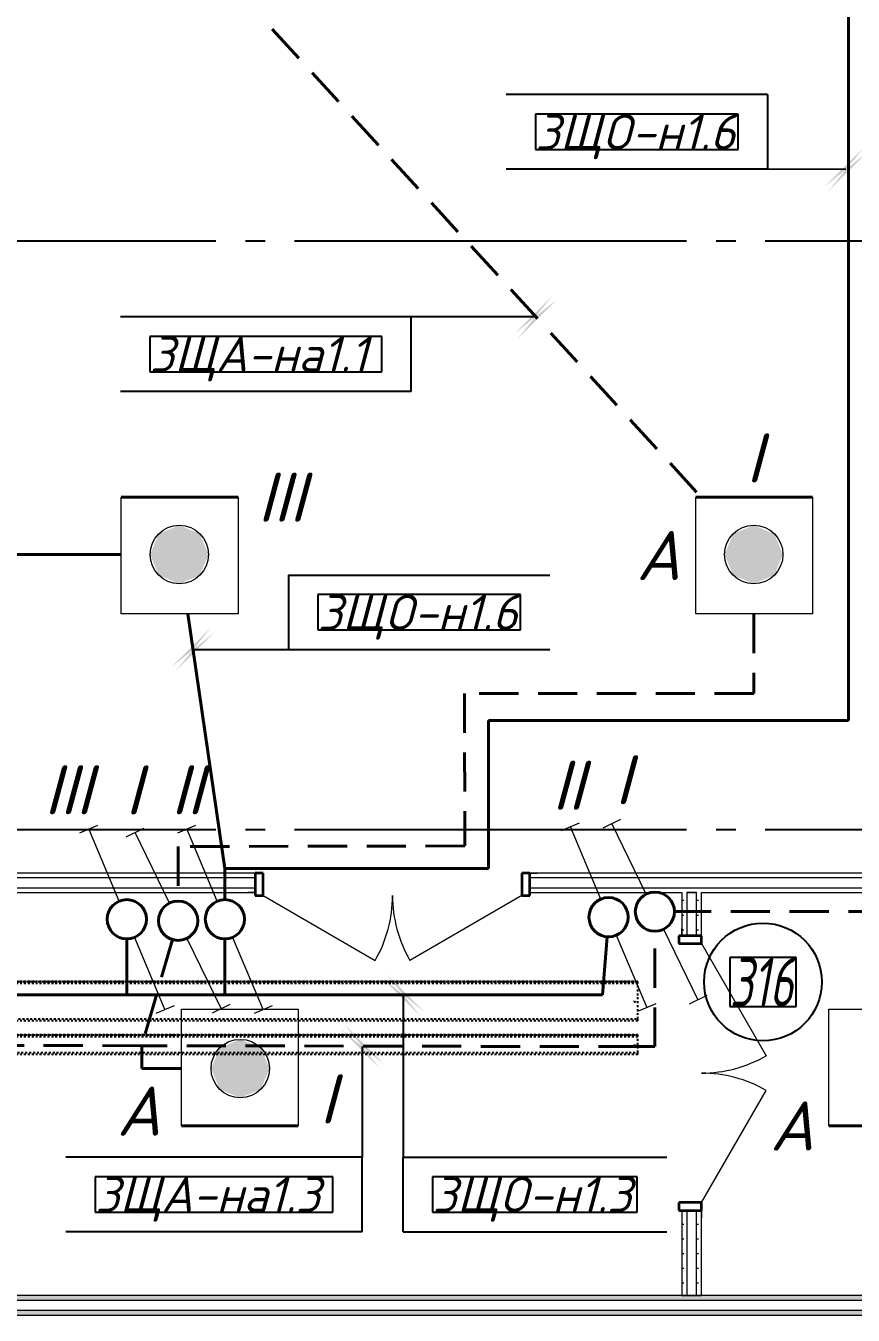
# Model space of a CAD drawing. Header units: millimetres. Extents: x 0 to 1286, y 0 to 420.
# Drawn here: x 464.5 to 506.7, y 254.9 to 320.6 of the extents above; entities that cross this region are included whole.
import ezdxf

# ---------------------------------------------------------------- set-up
doc = ezdxf.new("R2010")
doc.units = ezdxf.units.MM
doc.linetypes.add('JIS_02_2.0', pattern=[3, 2, -1])
doc.linetypes.add('ГОСТ 2.303 5', pattern=[24, 20, -1.5, 1, -1.5])
for name, color, linetype in [('Viewport1ForCustomObjects_0', 7, 'Continuous'), ('Viewport2ForCustomObjects_0', 7, 'Continuous'), ('Номер помещения', 7, 'Continuous'), ('СПКБ-0000-000-АР#003$0$Двери ArchiCAD', 7, 'Continuous'), ('СПКБ-0000-000-АР#003$0$Стены', 7, 'Continuous'), ('Строительные оси', 7, 'Continuous'), ('ЭМ_ЛОТКИ', 3, 'JIS_02_2.0'), ('ЭО_АВАРИЙНОЕ ОСВЕЩЕНИЕ', 7, 'Continuous'), ('ЭО_РАБОЧЕЕ ОСВЕЩЕНИЕ', 7, 'Continuous')]:
    doc.layers.add(name, color=color, linetype=linetype)
for name, color, linetype, lineweight, true_color in [('СПКБ-0000-000-АР#003$0$Двери ArchiCAD_Ном._пера__161', 7, 'Continuous', 13, 0xe11606), ('СПКБ-0000-000-АР#003$0$Двери ArchiCAD_Ном._пера__23', 7, 'Continuous', 35, 0xff6600), ('СПКБ-0000-000-АР#003$0$Двери ArchiCAD_Ном._пера__3', 7, 'Continuous', 18, 0xff6600), ('СПКБ-0000-000-АР#003$0$Стены_Ном._пера__161', 7, 'Continuous', 13, 0xe11606)]:
    doc.layers.add(name, color=color, linetype=linetype, lineweight=lineweight, true_color=true_color)
doc.styles.add('2.5', font='isocpeui.ttf')
doc.styles.add('CustomTextStyle117', font='isocpeui.ttf', dxfattribs={"width": 0.987755, "height": 1.8})
doc.styles.add('CustomTextStyle21', font='isocpeui.ttf', dxfattribs={"width": 0.670915, "height": 2.5})
doc.styles.add('CustomTextStyle70', font='isocpeui.ttf', dxfattribs={"width": 0.987755, "height": 1.8})
doc.styles.add('CustomTextStyle78', font='isocpeui.ttf', dxfattribs={"width": 0.987755, "height": 1.8})
doc.styles.add('CustomTextStyle93', font='isocpeui.ttf', dxfattribs={"width": 0.987755, "height": 1.8})
doc.styles.add('CustomTextStyle94', font='isocpeui.ttf', dxfattribs={"width": 0.987755, "height": 1.8})
pattern_1 = [(0, (0, 0), (0, 75), [0, -75])]

# ---------------------------------------------------------------- blocks, each defined once
blk = doc.blocks.new('*U565')
at = {"color": 0, "linetype": 'ByBlock', "lineweight": -2}
for p, q in [((-101, 0), (-101, -29.5)), ((-101, 0), (-100.2, 0)), ((-100.2, 0), (-100.2, -29.5)), ((-100.2, 0), (-98.7, 0)), ((-98.7, 0), (98.7, 0)), ((98.7, 0), (100.2, 0)), ((100.2, 0), (100.2, -29.5)), ((100.2, 0), (101, 0)), ((101, 0), (101, -29.5)), ((-100, -31), (-100, -4448.5)), ((-90, -31), (-100, -31)), ((-100, -4448.5), (-100, -31)), ((-90, -4448.5), (-90, -31)), ((90, -31), (90, -4448.5)), ((100, -31), (90, -31)), ((100, -4448.5), (100, -31)), ((100, -4448.5), (100, -31)), ((-90, -4448.5), (-100, -4448.5)), ((90, -4448.5), (-90, -4448.5)), ((100, -4448.5), (90, -4448.5))]:
    blk.add_line(p, q, dxfattribs=at)
for centre in [(0, -15), (0, -4433.5)]:
    blk.add_circle(centre, 3.5, dxfattribs=at)
for centre, radius, start, end in [((-99.8, -29.5), 1.21, 180.00001, 247.38013), ((-100.4, -31), 0.413, 0, 67.38013), ((-99.8, -29.5), 0.413, 180.00004, 247.38013), ((-100.4, -31), 1.21, 0, 67.38013), ((100.4, -31), 1.21, 112.61987, 180), ((99.8, -29.5), 0.413, 292.61987, 359.99996), ((100.4, -31), 0.413, 112.61987, 180), ((99.8, -29.5), 1.21, 292.61987, 359.99999)]:
    blk.add_arc(centre, radius, start, end, dxfattribs=at)
blk = doc.blocks.new('*U566')
at = {"color": 0, "linetype": 'ByBlock', "lineweight": -2}
for p, q in [((-50.7, 0), (-50.7, -29.5)), ((-50.7, 0), (-50, 0)), ((-50, 0), (-50, -29.5)), ((-50, 0), (-48.5, 0)), ((-48.5, 0), (48.5, 0)), ((48.5, 0), (50, 0)), ((50, 0), (50, -29.5)), ((50, 0), (50.7, 0)), ((50.7, 0), (50.7, -29.5)), ((-50, -31), (-50, -5514.3)), ((-40, -31), (-50, -31)), ((-50, -5514.3), (-50, -31)), ((-40, -5514.3), (-40, -31)), ((40, -31), (40, -5514.3)), ((50, -31), (40, -31)), ((50, -5514.3), (50, -31)), ((50, -5514.3), (50, -31)), ((-40, -5514.3), (-50, -5514.3)), ((40, -5514.3), (-40, -5514.3)), ((50, -5514.3), (40, -5514.3))]:
    blk.add_line(p, q, dxfattribs=at)
for centre in [(0, -15), (0, -5499.3)]:
    blk.add_circle(centre, 3.5, dxfattribs=at)
for centre, radius, start, end in [((-49.4, -29.5), 1.33, 180.00001, 230.03378), ((-50.6, -31), 0.629, 0, 50.03378), ((-49.4, -29.5), 0.629, 180.00001, 230.03378), ((-50.6, -31), 1.33, 0, 50.03378), ((50.6, -31), 1.33, 129.96622, 180), ((49.4, -29.5), 0.629, 309.96622, 359.99999), ((50.6, -31), 0.629, 129.96622, 180), ((49.4, -29.5), 1.33, 309.96622, 359.99999)]:
    blk.add_arc(centre, radius, start, end, dxfattribs=at)
blk = doc.blocks.new('*E601')
at = {"layer": 'Номер помещения', "color": 7, "linetype": 'Continuous', "true_color": 0xffffff}
for p, q in [((166.01, 152.361), (162.635, 152.361)), ((162.635, 152.361), (162.635, 149.861)), ((166.01, 149.861), (166.01, 152.361)), ((162.635, 149.861), (166.01, 149.861)), ((162.635, 149.861), (162.635, 149.861))]:
    blk.add_line(p, q, dxfattribs=at)
at = {"layer": 'Номер помещения', "color": 6, "linetype": 'Continuous'}
blk.add_circle((164.322, 151.111), 3, dxfattribs=at)
at = {"layer": 'Строительные оси', "color": 3, "linetype": 'ГОСТ 2.303 5', "lineweight": 25}
for p, q in [((280.431, 188.857), (-283.569, 188.857)), ((280.431, 158.857), (-283.569, 158.857))]:
    blk.add_line(p, q, dxfattribs=at)
at = {"layer": 'ЭО_АВАРИЙНОЕ ОСВЕЩЕНИЕ', "color": 1, "linetype": 'JIS_02_2.0', "lineweight": 40}
for p, q in [((137.276, 201.866), (161.169, 175.816)), ((163.852, 169.866), (163.852, 165.811)), ((163.852, 165.811), (149.1, 165.811)), ((149.1, 165.811), (149.119, 158.039)), ((149.119, 158.039), (134.501, 158.014)), ((134.501, 158.014), (134.501, 155.229)), ((170.676, 154.692), (159.812, 154.692)), ((134.221, 153.269), (132.645, 147.862)), ((158.812, 147.814), (158.812, 153.692)), ((132.645, 147.862), (106.399, 147.912)), ((132.645, 147.862), (132.643, 146.696)), ((157.939, 147.814), (132.645, 147.862)), ((157.939, 147.814), (158.812, 147.814)), ((132.643, 146.696), (134.677, 146.696))]:
    blk.add_line(p, q, dxfattribs=at)
at = {"layer": 'ЭО_АВАРИЙНОЕ ОСВЕЩЕНИЕ', "color": 1, "lineweight": 40}
for p, q in [((160.894, 175.816), (166.844, 175.816)), ((140.627, 143.771), (134.677, 143.771)), ((173.634, 143.771), (167.684, 143.771))]:
    blk.add_line(p, q, dxfattribs=at)
at = {"layer": 'ЭО_АВАРИЙНОЕ ОСВЕЩЕНИЕ', "color": 7, "lineweight": 0}
for p, q in [((160.894, 169.866), (160.894, 175.816)), ((166.844, 175.816), (166.844, 169.866)), ((166.844, 169.866), (160.894, 169.866)), ((156.17, 158.966), (157.068, 159.405)), ((158.374, 155.591), (156.619, 159.185)), ((131.858, 158.503), (132.757, 158.942)), ((134.063, 155.128), (132.308, 158.722)), ((159.251, 153.793), (161.006, 150.199)), ((134.94, 153.331), (136.695, 149.736)), ((137.144, 149.955), (136.245, 149.517)), ((161.455, 150.418), (160.556, 149.979)), ((134.677, 149.721), (140.627, 149.721)), ((134.677, 143.771), (134.677, 149.721)), ((140.627, 149.721), (140.627, 143.771)), ((167.684, 149.721), (173.634, 149.721)), ((167.684, 143.771), (167.684, 149.721))]:
    blk.add_line(p, q, dxfattribs=at)
for centre in [(163.852, 172.891), (137.669, 146.696)]:
    blk.add_circle(centre, 1.488, dxfattribs=at)
at = {"layer": 'ЭО_АВАРИЙНОЕ ОСВЕЩЕНИЕ', "color": 1, "lineweight": 40}
for centre in [(134.501, 154.229), (158.812, 154.692)]:
    blk.add_circle(centre, 1, dxfattribs=at)
at = {"layer": 'ЭО_АВАРИЙНОЕ ОСВЕЩЕНИЕ', "color": 1, "lineweight": 0}
for points in [[(163.852, 174.378), (162.8, 173.943), (164.903, 173.943)], [(162.8, 173.943), (162.364, 172.891), (165.339, 172.891)], [(162.8, 173.943), (164.903, 173.943), (165.339, 172.891)], [(162.364, 172.891), (162.8, 171.839), (164.903, 171.839)], [(162.364, 172.891), (165.339, 172.891), (164.903, 171.839)], [(162.8, 171.839), (164.903, 171.839), (163.852, 171.403)], [(137.669, 148.183), (136.618, 147.748), (138.721, 147.748)], [(136.618, 147.748), (136.182, 146.696), (139.157, 146.696)], [(136.618, 147.748), (138.721, 147.748), (139.157, 146.696)], [(136.182, 146.696), (136.618, 145.644), (138.721, 145.644)], [(136.182, 146.696), (139.157, 146.696), (138.721, 145.644)], [(136.618, 145.644), (138.721, 145.644), (137.669, 145.208)]]:
    blk.add_solid(points, dxfattribs=at)
at = {"layer": 'ЭО_РАБОЧЕЕ ОСВЕЩЕНИЕ', "color": 5, "lineweight": 40}
for p, q in [((168.675, 204.891), (168.675, 164.429)), ((131.605, 175.816), (137.555, 175.816)), ((108.143, 172.891), (131.605, 172.891)), ((136.882, 156.891), (135.001, 169.866)), ((168.675, 164.429), (150.331, 164.429)), ((150.331, 164.429), (150.331, 156.893)), ((150.331, 156.893), (136.882, 156.891)), ((136.882, 156.891), (136.884, 155.304)), ((131.886, 150.459), (131.886, 153.304)), ((136.886, 150.459), (136.886, 153.304)), ((156.143, 150.459), (156.371, 153.413)), ((113.081, 150.459), (131.886, 150.459)), ((131.886, 150.459), (136.886, 150.459)), ((136.886, 150.459), (156.143, 150.459))]:
    blk.add_line(p, q, dxfattribs=at)
at = {"layer": 'ЭО_РАБОЧЕЕ ОСВЕЩЕНИЕ', "color": 7, "lineweight": 0}
for p, q in [((131.605, 169.866), (131.605, 175.816)), ((137.555, 175.816), (137.555, 169.866)), ((137.555, 169.866), (131.605, 169.866)), ((129.481, 158.716), (130.402, 159.104)), ((134.481, 158.716), (135.402, 159.104)), ((154.043, 158.822), (154.964, 159.211)), ((156.059, 155.332), (154.503, 159.017)), ((131.497, 155.225), (129.942, 158.91)), ((136.497, 155.225), (134.942, 158.91)), ((132.275, 153.382), (133.83, 149.697)), ((137.275, 153.382), (138.83, 149.697)), ((156.837, 153.489), (158.392, 149.804)), ((134.291, 149.892), (133.37, 149.503)), ((139.291, 149.892), (138.37, 149.503)), ((158.853, 149.998), (157.931, 149.609))]:
    blk.add_line(p, q, dxfattribs=at)
blk.add_circle((134.563, 172.891), 1.488, dxfattribs=at)
at = {"layer": 'ЭО_РАБОЧЕЕ ОСВЕЩЕНИЕ', "color": 5, "lineweight": 40}
for centre in [(131.886, 154.304), (136.886, 154.304), (156.448, 154.41)]:
    blk.add_circle(centre, 1, dxfattribs=at)
at = {"layer": 'ЭО_РАБОЧЕЕ ОСВЕЩЕНИЕ', "color": 5, "lineweight": 0}
for points in [[(134.563, 174.378), (133.511, 173.943), (135.615, 173.943)], [(133.511, 173.943), (133.076, 172.891), (136.051, 172.891)], [(133.511, 173.943), (135.615, 173.943), (136.051, 172.891)], [(133.076, 172.891), (133.511, 171.839), (135.615, 171.839)], [(133.076, 172.891), (136.051, 172.891), (135.615, 171.839)], [(133.511, 171.839), (135.615, 171.839), (134.563, 171.403)]]:
    blk.add_solid(points, dxfattribs=at)
at = {"layer": 'Номер помещения', "linetype": 'Continuous', "style": 'CustomTextStyle21', "width": 0.670915}
blk.add_text('316', height=2.5, dxfattribs=at).set_placement((162.635, 149.861))
blk = doc.blocks.new('СПКБ-0000-000-АР#003$0$Двупольная Дверь 19_4')
at = {"layer": 'СПКБ-0000-000-АР#003$0$Двери ArchiCAD_Ном._пера__161', "color": 12, "linetype": 'Continuous', "lineweight": 13, "true_color": 0xe11606}
for p, q in [((-700, -15), (-737, -15)), ((-700, -40), (-700, -15)), ((-700, -90), (-700, -40)), ((700, -40), (700, -15)), ((700, -15), (737, -15)), ((700, -90), (700, -40)), ((-700, -115), (-737, -115)), ((-700, -115), (-700, -90)), ((700, -115), (700, -90)), ((700, -115), (737, -115))]:
    blk.add_line(p, q, dxfattribs=at)
at = {"layer": 'СПКБ-0000-000-АР#003$0$Двери ArchiCAD_Ном._пера__23', "color": 30, "linetype": 'Continuous', "lineweight": 35, "true_color": 0xff6600}
for p, q in [((-660, 0), (-700, 0)), ((-700, 0), (-700, -115)), ((-660, -115), (-660, 0)), ((700, 0), (660, 0)), ((660, 0), (660, -115)), ((700, -115), (700, 0)), ((-700, -115), (-660, -115)), ((660, -115), (700, -115))]:
    blk.add_line(p, q, dxfattribs=at)
at = {"layer": 'СПКБ-0000-000-АР#003$0$Двери ArchiCAD_Ном._пера__3', "color": 30, "linetype": 'Continuous', "lineweight": 18, "true_color": 0xff6600}
for p, q in [((-660, 0), (-88.4, 330)), ((660, 0), (88.4, 330))]:
    blk.add_line(p, q, dxfattribs=at)
for centre, start, end in [((-660, 0), 0, 30), ((660, 0), 150, 180)]:
    blk.add_arc(centre, 660, start, end, dxfattribs=at)
blk = doc.blocks.new('СПКБ-0000-000-АР#003$0$Стена_30', base_point=(12571.8, 15566.1))
at = {"layer": 'СПКБ-0000-000-АР#003$0$Стены_Ном._пера__161', "linetype": 'Continuous', "lineweight": 13, "true_color": 0xe11606}
h = blk.add_hatch(dxfattribs=at)
h.set_pattern_fill('ГИПС', color=12, style=0, pattern_type=2)
h.set_pattern_definition(pattern_1)
h.paths.add_polyline_path([(13843.2, 15666.1), (12571.8, 15666.1), (12571.8, 15641.1), (13843.2, 15641.1)])
h = blk.add_hatch(dxfattribs=at)
h.set_pattern_fill('ГИПС', color=12, style=0, pattern_type=2)
h.set_pattern_definition(pattern_1)
h.paths.add_polyline_path([(17018.3, 15666.1), (15243.2, 15666.1), (15243.2, 15641.1), (17018.3, 15641.1)])
h = blk.add_hatch(dxfattribs=at)
h.set_pattern_fill('ГИПС', color=12, style=0, pattern_type=2)
h.set_pattern_definition(pattern_1)
h.paths.add_polyline_path([(12571.8, 15566.1), (13843.2, 15566.1), (13843.2, 15591.1), (12571.8, 15591.1)])
h = blk.add_hatch(dxfattribs=at)
h.set_pattern_fill('ГИПС', color=12, style=0, pattern_type=2)
h.set_pattern_definition(pattern_1)
h.paths.add_polyline_path([(15243.2, 15591.1), (15243.2, 15566.1), (17018.3, 15566.1), (17018.3, 15591.1)])
at = {"layer": 'СПКБ-0000-000-АР#003$0$Стены_Ном._пера__161', "color": 12, "linetype": 'Continuous', "lineweight": 13, "true_color": 0xe11606}
for p, q in [((13843.2, 15641.1), (12571.8, 15641.1)), ((13843.2, 15666.1), (13806.2, 15666.1)), ((13843.2, 15666.1), (13843.2, 15641.1)), ((13843.2, 15641.1), (13843.2, 15591.1)), ((15243.2, 15666.1), (15280.2, 15666.1)), ((15243.2, 15666.1), (15243.2, 15641.1)), ((17018.3, 15641.1), (15243.2, 15641.1)), ((15243.2, 15641.1), (15243.2, 15591.1)), ((12571.8, 15591.1), (13843.2, 15591.1)), ((13843.2, 15591.1), (13843.2, 15566.1)), ((15243.2, 15591.1), (17018.3, 15591.1)), ((15243.2, 15591.1), (15243.2, 15566.1)), ((13843.2, 15566.1), (13806.2, 15566.1)), ((15243.2, 15566.1), (15280.2, 15566.1))]:
    blk.add_line(p, q, dxfattribs=at)
at = {"layer": 'СПКБ-0000-000-АР#003$0$Стены_Ном._пера__161', "color": 12, "linetype": 'Continuous', "lineweight": 13, "true_color": 0xe11606, "flags": 128}
for points in [[(13843.2, 15666.1), (12571.8, 15666.1)], [(12571.8, 15666.1), (12571.8, 15566.1)], [(17018.3, 15666.1), (15243.2, 15666.1)], [(17018.3, 15566.1), (17018.3, 15666.1)], [(12571.8, 15566.1), (13843.2, 15566.1)], [(15243.2, 15566.1), (16018.6, 15566.1)], [(16043.6, 15566.1), (16093.6, 15566.1)], [(16118.6, 15566.1), (17018.3, 15566.1)]]:
    blk.add_lwpolyline(points, dxfattribs=at)
at = {"layer": 'СПКБ-0000-000-АР#003$0$Двери ArchiCAD', "color": 21, "linetype": 'Continuous', "lineweight": 18, "true_color": 0xff9955, "zscale": 1000, "rotation": 180}
blk.add_blockref('СПКБ-0000-000-АР#003$0$Двупольная Дверь 19_4', (14543.2, 15551.1), dxfattribs=at)
blk = doc.blocks.new('СПКБ-0000-000-АР#003$0$Двупольная Дверь 19_3')
at = {"layer": 'СПКБ-0000-000-АР#003$0$Двери ArchiCAD_Ном._пера__161', "color": 12, "linetype": 'Continuous', "lineweight": 13, "true_color": 0xe11606}
for p, q in [((-700, 0), (-737, 0)), ((-700, 0), (-700, -25)), ((700, 0), (700, -25)), ((700, 0), (737, 0)), ((-700, -25), (-700, -75)), ((700, -25), (700, -75)), ((-700, -100), (-737, -100)), ((-700, -75), (-700, -100)), ((700, -75), (700, -100)), ((700, -100), (737, -100))]:
    blk.add_line(p, q, dxfattribs=at)
at = {"layer": 'СПКБ-0000-000-АР#003$0$Двери ArchiCAD_Ном._пера__23', "color": 30, "linetype": 'Continuous', "lineweight": 35, "true_color": 0xff6600}
for p, q in [((-660, 0), (-700, 0)), ((-700, 0), (-700, -115)), ((-660, -115), (-660, 0)), ((700, 0), (660, 0)), ((660, 0), (660, -115)), ((700, -115), (700, 0)), ((-700, -115), (-660, -115)), ((660, -115), (700, -115))]:
    blk.add_line(p, q, dxfattribs=at)
at = {"layer": 'СПКБ-0000-000-АР#003$0$Двери ArchiCAD_Ном._пера__3', "color": 30, "linetype": 'Continuous', "lineweight": 18, "true_color": 0xff6600}
for p, q in [((-660, 0), (-88.4, 330)), ((660, 0), (88.4, 330))]:
    blk.add_line(p, q, dxfattribs=at)
for centre, start, end in [((-660, 0), 0, 30), ((660, 0), 150, 180)]:
    blk.add_arc(centre, 660, start, end, dxfattribs=at)
blk = doc.blocks.new('СПКБ-0000-000-АР#003$0$Стена_33', base_point=(16118.6, 13512.8))
at = {"layer": 'СПКБ-0000-000-АР#003$0$Стены_Ном._пера__161', "linetype": 'Continuous', "lineweight": 13, "true_color": 0xe11606}
h = blk.add_hatch(dxfattribs=at)
h.set_pattern_fill('ГИПС', color=12, style=0, pattern_type=2)
h.set_pattern_definition(pattern_1)
h.paths.add_polyline_path([(16043.6, 15566.1), (16018.6, 15566.1), (16018.6, 15346.6), (16043.6, 15346.6)])
h = blk.add_hatch(dxfattribs=at)
h.set_pattern_fill('ГИПС', color=12, style=0, pattern_type=2)
h.set_pattern_definition(pattern_1)
h.paths.add_polyline_path([(16093.6, 15566.1), (16093.6, 15346.6), (16118.6, 15346.6), (16118.6, 15566.1)])
h = blk.add_hatch(dxfattribs=at)
h.set_pattern_fill('ГИПС', color=12, style=0, pattern_type=2)
h.set_pattern_definition(pattern_1)
h.paths.add_polyline_path([(16018.6, 13512.8), (16043.6, 13512.8), (16043.6, 13946.6), (16018.6, 13946.6)])
h = blk.add_hatch(dxfattribs=at)
h.set_pattern_fill('ГИПС', color=12, style=0, pattern_type=2)
h.set_pattern_definition(pattern_1)
h.paths.add_polyline_path([(16093.6, 13946.6), (16093.6, 13512.8), (16118.6, 13512.8), (16118.6, 13946.6)])
at = {"layer": 'СПКБ-0000-000-АР#003$0$Стены_Ном._пера__161', "color": 12, "linetype": 'Continuous', "lineweight": 13, "true_color": 0xe11606}
for p, q in [((16043.6, 15566.1), (16043.6, 15346.6)), ((16093.6, 15346.6), (16093.6, 15566.1)), ((16018.6, 15346.6), (16018.6, 15383.6)), ((16118.6, 15346.6), (16118.6, 15383.6)), ((16043.6, 15346.6), (16018.6, 15346.6)), ((16093.6, 15346.6), (16043.6, 15346.6)), ((16118.6, 15346.6), (16093.6, 15346.6)), ((16018.6, 13946.6), (16018.6, 13909.6)), ((16043.6, 13946.6), (16018.6, 13946.6)), ((16043.6, 13946.6), (16043.6, 13512.8)), ((16093.6, 13946.6), (16043.6, 13946.6)), ((16093.6, 13512.8), (16093.6, 13946.6)), ((16118.6, 13946.6), (16093.6, 13946.6)), ((16118.6, 13946.6), (16118.6, 13909.6))]:
    blk.add_line(p, q, dxfattribs=at)
at = {"layer": 'СПКБ-0000-000-АР#003$0$Стены_Ном._пера__161', "color": 12, "linetype": 'Continuous', "lineweight": 13, "true_color": 0xe11606, "flags": 128}
for points in [[(16018.6, 15566.1), (16018.6, 15346.6)], [(16093.6, 15566.1), (16043.6, 15566.1)], [(16118.6, 15346.6), (16118.6, 15566.1)], [(16018.6, 13946.6), (16018.6, 13512.8)], [(16118.6, 13512.8), (16118.6, 13946.6)], [(16018.6, 13512.8), (16118.6, 13512.8)]]:
    blk.add_lwpolyline(points, dxfattribs=at)
at = {"layer": 'СПКБ-0000-000-АР#003$0$Двери ArchiCAD', "color": 21, "linetype": 'Continuous', "lineweight": 18, "true_color": 0xff9955, "zscale": 1000, "rotation": 270}
blk.add_blockref('СПКБ-0000-000-АР#003$0$Двупольная Дверь 19_3', (16118.6, 14646.6), dxfattribs=at)
blk = doc.blocks.new('СПКБ-0000-000-АР#003$0$Стена_133', base_point=(4206.4, 13412.8))
at = {"layer": 'СПКБ-0000-000-АР#003$0$Стены_Ном._пера__161', "linetype": 'Continuous', "lineweight": 13, "true_color": 0xe11606}
h = blk.add_hatch(dxfattribs=at)
h.set_pattern_fill('ГИПС', color=12, style=0, pattern_type=2)
h.set_pattern_definition(pattern_1)
h.paths.add_polyline_path([(18218.1, 13512.8), (10646.5, 13512.8), (10646.5, 13487.8), (18218.1, 13487.8)])
h = blk.add_hatch(dxfattribs=at)
h.set_pattern_fill('ГИПС', color=12, style=0, pattern_type=2)
h.set_pattern_definition(pattern_1)
h.paths.add_polyline_path([(10646.5, 13412.8), (18218.1, 13412.8), (18218.1, 13437.8), (10646.5, 13437.8)])
at = {"layer": 'СПКБ-0000-000-АР#003$0$Стены_Ном._пера__161', "color": 12, "linetype": 'Continuous', "lineweight": 13, "true_color": 0xe11606}
for p, q in [((18218.1, 13487.8), (10646.5, 13487.8)), ((10646.5, 13437.8), (18218.1, 13437.8))]:
    blk.add_line(p, q, dxfattribs=at)
at = {"layer": 'СПКБ-0000-000-АР#003$0$Стены_Ном._пера__161', "color": 12, "linetype": 'Continuous', "lineweight": 13, "true_color": 0xe11606, "flags": 128}
for points in [[(18218.1, 13512.8), (10646.5, 13512.8)], [(10646.5, 13412.8), (18218.1, 13412.8)]]:
    blk.add_lwpolyline(points, dxfattribs=at)
blk = doc.blocks.new('*E600')
at = {"layer": 'СПКБ-0000-000-АР#003$0$Стены', "color": 12, "lineweight": 13, "true_color": 0xe11606, "xscale": 0.01, "yscale": 0.01, "zscale": 0.01}
for name, p in [('СПКБ-0000-000-АР#003$0$Стена_30', (371.286, 182.504)), ('СПКБ-0000-000-АР#003$0$Стена_33', (406.753, 161.971)), ('СПКБ-0000-000-АР#003$0$Стена_133', (287.631, 160.971))]:
    blk.add_blockref(name, p, dxfattribs=at)
blk = doc.blocks.new('CustomObjectsInViewport1_0')
at = {"layer": 'ЭО_АВАРИЙНОЕ ОСВЕЩЕНИЕ'}
for p, q in [((484.138, 305.736), (469.315, 305.736)), ((490.475, 305.736), (484.138, 305.736)), ((484.138, 301.936), (484.138, 305.736)), ((484.138, 301.936), (469.315, 301.936)), ((481.645, 268.542), (481.645, 262.913)), ((481.645, 262.913), (466.532, 262.913)), ((481.645, 259.113), (481.645, 262.913)), ((481.645, 259.113), (466.532, 259.113))]:
    blk.add_line(p, q, dxfattribs=at)
at = {"layer": 'ЭО_АВАРИЙНОЕ ОСВЕЩЕНИЕ', "color": 7, "true_color": 0xffffff}
for p, q in [((482.638, 304.736), (470.815, 304.736)), ((470.815, 304.736), (470.815, 302.936)), ((482.638, 302.936), (482.638, 304.736)), ((470.815, 302.936), (482.638, 302.936)), ((470.815, 302.936), (470.815, 302.936)), ((480.145, 261.913), (468.032, 261.913)), ((468.032, 261.913), (468.032, 260.113)), ((480.145, 260.113), (480.145, 261.913)), ((468.032, 260.113), (480.145, 260.113)), ((468.032, 260.113), (468.032, 260.113))]:
    blk.add_line(p, q, dxfattribs=at)
at = {"layer": 'ЭО_АВАРИЙНОЕ ОСВЕЩЕНИЕ'}
for points in [[(489.581, 304.63), (491.581, 306.63), (491.369, 306.842), (489.369, 304.842)], [(482.752, 267.648), (480.752, 269.648), (480.539, 269.436), (482.539, 267.436)]]:
    blk.add_solid(points, dxfattribs=at)
at = {"layer": 'ЭО_РАБОЧЕЕ ОСВЕЩЕНИЕ'}
for p, q in [((502.311, 317.055), (488.98, 317.055)), ((502.311, 317.055), (502.311, 313.255)), ((502.311, 313.255), (488.98, 313.255)), ((506.306, 313.241), (502.311, 313.255)), ((477.879, 292.575), (491.209, 292.575)), ((477.879, 292.575), (477.879, 288.775)), ((473.021, 288.775), (477.879, 288.775)), ((477.879, 288.775), (491.209, 288.775)), ((483.732, 271.187), (483.732, 262.913)), ((483.732, 262.913), (497.168, 262.913)), ((483.732, 259.113), (483.732, 262.913)), ((483.732, 259.113), (497.168, 259.113))]:
    blk.add_line(p, q, dxfattribs=at)
at = {"layer": 'ЭО_РАБОЧЕЕ ОСВЕЩЕНИЕ', "color": 7, "true_color": 0xffffff}
for p, q in [((500.811, 316.055), (490.48, 316.055)), ((490.48, 316.055), (490.48, 314.255)), ((500.811, 314.255), (500.811, 316.055)), ((490.48, 314.255), (500.811, 314.255)), ((490.48, 314.255), (490.48, 314.255)), ((489.709, 291.575), (479.379, 291.575)), ((479.379, 291.575), (479.379, 289.775)), ((489.709, 289.775), (489.709, 291.575)), ((479.379, 289.775), (489.709, 289.775)), ((479.379, 289.775), (479.379, 289.775)), ((495.668, 261.913), (485.232, 261.913)), ((485.232, 261.913), (485.232, 260.113)), ((495.668, 260.113), (495.668, 261.913)), ((485.232, 260.113), (495.668, 260.113)), ((485.232, 260.113), (485.232, 260.113))]:
    blk.add_line(p, q, dxfattribs=at)
at = {"layer": 'ЭО_РАБОЧЕЕ ОСВЕЩЕНИЕ'}
for points in [[(505.408, 312.138), (507.415, 314.132), (507.203, 314.345), (505.197, 312.351)], [(473.915, 289.881), (471.915, 287.881), (472.127, 287.669), (474.127, 289.669)], [(484.838, 270.293), (482.838, 272.293), (482.626, 272.081), (484.626, 270.081)]]:
    blk.add_solid(points, dxfattribs=at)
at = {"layer": 'ЭО_АВАРИЙНОЕ ОСВЕЩЕНИЕ', "width": 0.987755}
for s, style, p in [('3ЩА-на1.1', 'CustomTextStyle78', (470.815, 302.936)), ('3ЩА-на1.3', 'CustomTextStyle70', (468.032, 260.113))]:
    blk.add_text(s, height=1.8, dxfattribs=dict(at, style=style)).set_placement(p)
at = {"layer": 'ЭО_РАБОЧЕЕ ОСВЕЩЕНИЕ', "width": 0.987755}
for s, style, p in [('3ЩO-н1.6', 'CustomTextStyle94', (490.48, 314.255)), ('3ЩO-н1.6', 'CustomTextStyle93', (479.379, 289.775)), ('3ЩO-н1.3', 'CustomTextStyle117', (485.232, 260.113))]:
    blk.add_text(s, height=1.8, dxfattribs=dict(at, style=style)).set_placement(p)

msp = doc.modelspace()

# ---------------------------------------------------------------- block references
msp.add_blockref('*E600', (92.189, 93.885))
at = {"layer": 'Viewport1ForCustomObjects_0'}
msp.add_blockref('CustomObjectsInViewport1_0', (0, 0), dxfattribs=at)
at = {"layer": 'Viewport2ForCustomObjects_0'}
msp.add_blockref('*E601', (337.756, 120.729), dxfattribs=at)
at = {"layer": 'ЭМ_ЛОТКИ', "xscale": -0.01, "yscale": 0.01, "zscale": 0.01}
for name, p, rotation in [('*U565', (451.21, 270.856), 90), ('*U566', (440.552, 268.641), 89.99999999999967)]:
    msp.add_blockref(name, p, dxfattribs=dict(at, rotation=rotation))

# ---------------------------------------------------------------- texts
at = {"layer": 'ЭО_АВАРИЙНОЕ ОСВЕЩЕНИЕ', "char_height": 2.5, "attachment_point": 5, "style": '2.5'}
for insert in [(501.625, 298.545), (494.938, 282.146), (469.974, 281.625, 1.45), (479.876, 265.881)]:
    msp.add_mtext('I', dxfattribs=dict(at, insert=insert))
at = {"layer": 'ЭО_АВАРИЙНОЕ ОСВЕЩЕНИЕ', "color": 1, "char_height": 2.5, "attachment_point": 5, "style": '2.5'}
for insert in [(496.749, 293.57), (470.254, 265.255), (503.56, 264.499)]:
    msp.add_mtext('А', dxfattribs=dict(at, insert=insert))
at = {"layer": 'ЭО_РАБОЧЕЕ ОСВЕЩЕНИЕ', "char_height": 2.5, "attachment_point": 5, "style": '2.5'}
for s, insert in [('III', (477.525, 296.545)), ('III', (466.639, 281.633)), ('II', (472.703, 281.633)), ('II', (492.137, 281.866))]:
    msp.add_mtext(s, dxfattribs=dict(at, insert=insert))

doc.saveas('drawing.dxf')
